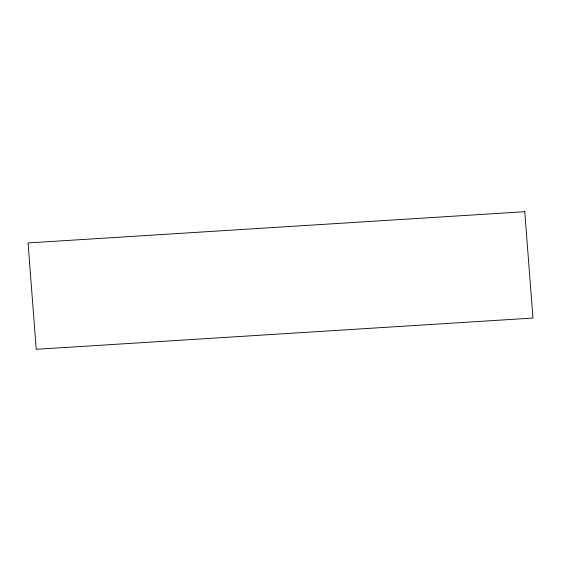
<?xml version="1.0" encoding="UTF-8"?>
<svg xmlns="http://www.w3.org/2000/svg" width="561" height="561" viewBox="0 0 561 561"><rect width="100%" height="100%" fill="white"/><g stroke="black" fill="none" stroke-linecap="round" stroke-linejoin="round"><path stroke-width="0.84" d="M524.766 211.7L28.05 242.941L36.234 349.3L532.95 318.059L524.766 211.7"/></g></svg>
